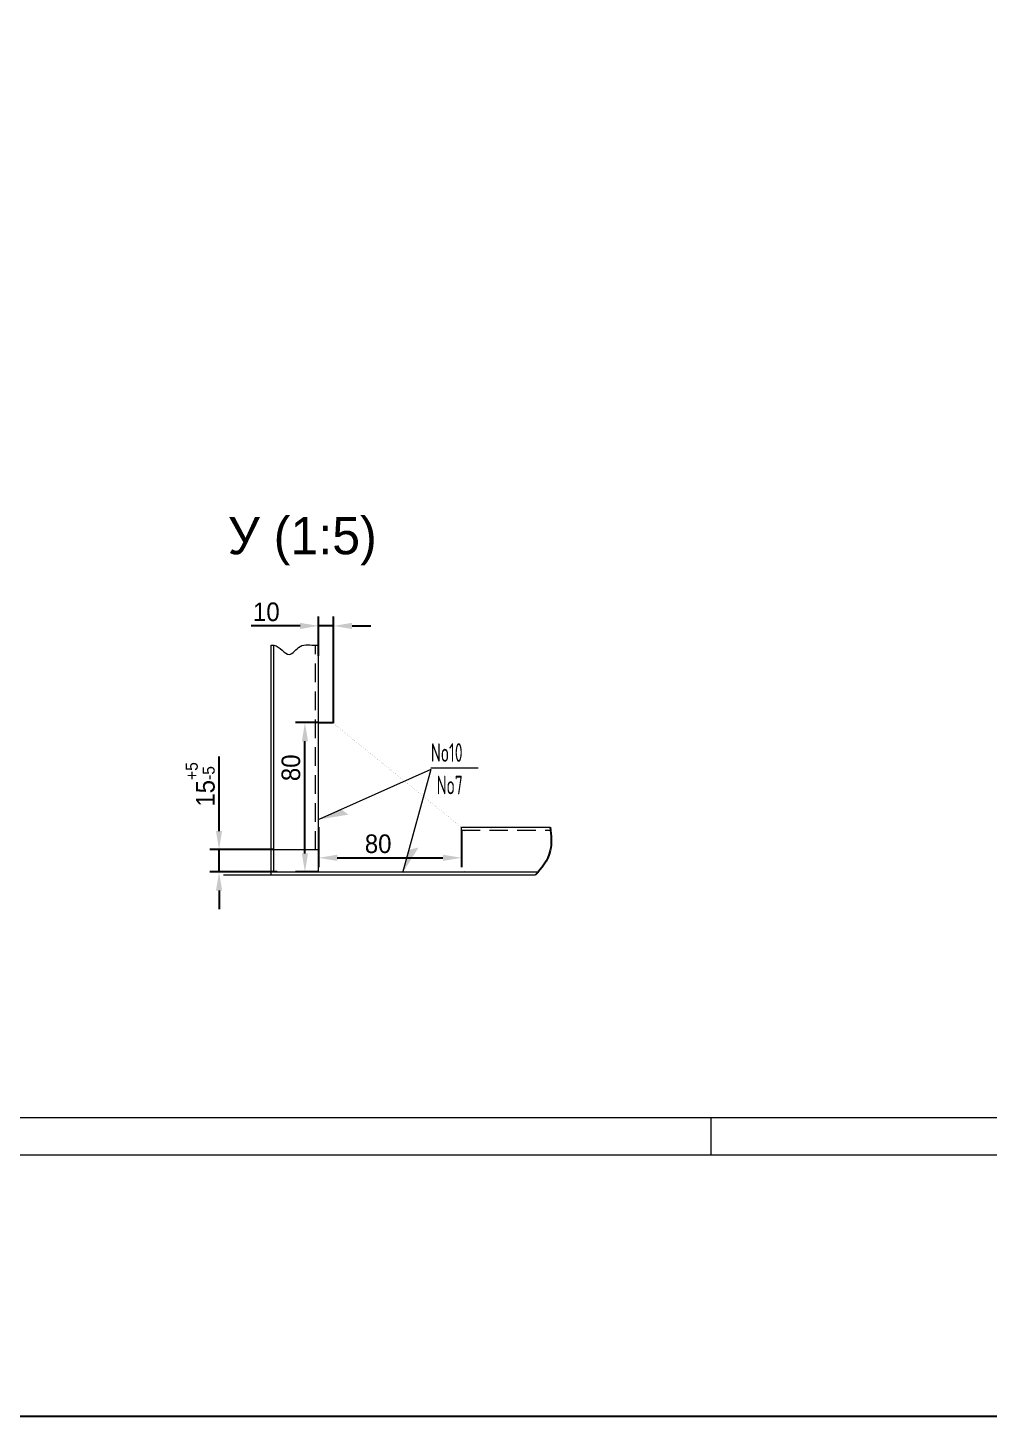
# Model space of a CAD drawing. Header units: millimetres. Extents: x 149544 to 197467, y -3118 to 25363.
# Drawn here: x 170995 to 173580, y -3118 to 615 of the extents above; entities that cross this region are included whole.
import ezdxf

# ---------------------------------------------------------------- set-up
doc = ezdxf.new("R2010")
doc.units = ezdxf.units.MM
doc.header["$MEASUREMENT"] = 0
for name, pattern in [('K5LT32768', [0]), ('K5LT32769', [0]), ('K5LT32791', [0]), ('K5LT32795', [75, 50, -25])]:
    doc.linetypes.add(name, pattern=pattern)
doc.layers.add('pen_7', color=1, linetype='Continuous')
doc.styles.add('KTEXTSTYLE', font='GOST_AU.SHX', dxfattribs={"width": 0.96, "height": 5})
doc.styles.add('style5', font='arial.ttf', dxfattribs={"height": 3})
doc.dimstyles.new('PB20', dxfattribs={"dimscale": 20, "dimtxt": 2.5, "dimasz": 2.5, "dimexe": 1.25, "dimexo": 0, "dimtad": 1, "dimdec": 0, "dimtxsty": 'Standard', "dimcen": 2.5, "dimclrd": 7, "dimclre": 7, "dimclrt": 4, "dimadec": 0, "dimazin": 0, "dimtfac": 1, "dimtdec": 0, "dimtmove": 0, "dimatfit": 3, "dimfxl": 1.25, "dimarcsym": 0})

# ---------------------------------------------------------------- blocks, each defined once
blk = doc.blocks.new('*D2468')
at = {"color": 7, "lineweight": -2}
for p, q in [((171777.1, -1253.3), (171715.3, -1253.3)), ((171740.3, -1604.7), (171740.3, -1303.3)), ((171777.1, -1654.7), (171715.3, -1654.7))]:
    blk.add_line(p, q, dxfattribs=at)
at = {"color": 7}
for points in [[(171732, -1303.3), (171748.6, -1303.3), (171740.3, -1253.3)], [(171732, -1604.7), (171748.6, -1604.7), (171740.3, -1654.7)]]:
    blk.add_solid(points, dxfattribs=at)
at = {"layer": 'Defpoints', "color": 0}
for p in [(171740.3, -1253.3), (171777.1, -1253.3), (171777.1, -1654.7)]:
    blk.add_point(p, dxfattribs=at)
at = {"color": 4, "insert": (171702.8, -1374.7), "char_height": 50, "attachment_point": 5, "rotation": 90}
blk.add_mtext('\\H50.0;\\W0.965;\\Q0;\\H50.0;\\W0.965;\\Q0;\\Q0;80', dxfattribs=at)
blk = doc.blocks.new('*D2469')
at = {"color": 7, "lineweight": -2}
for p, q in [((171777.1, -1534.7), (171777.1, -1641.7)), ((172161, -1542.7), (172161, -1641.7)), ((171827.1, -1616.7), (172111, -1616.7))]:
    blk.add_line(p, q, dxfattribs=at)
at = {"color": 7}
for points in [[(171827.1, -1608.4), (171827.1, -1625), (171777.1, -1616.7)], [(172111, -1608.4), (172111, -1625), (172161, -1616.7)]]:
    blk.add_solid(points, dxfattribs=at)
at = {"layer": 'Defpoints', "color": 0}
for p in [(171777.1, -1534.7), (172161, -1542.7), (172161, -1616.7)]:
    blk.add_point(p, dxfattribs=at)
at = {"color": 4, "insert": (171937.1, -1579.2), "char_height": 50, "attachment_point": 5}
blk.add_mtext('\\H50.0;\\W0.965;\\Q0;\\H50.0;\\W0.965;\\Q0;\\Q0;80', dxfattribs=at)
blk = doc.blocks.new('*D2470')
at = {"color": 7, "lineweight": -2}
for p, q in [((171777.1, -1073.7), (171777.1, -968.3)), ((171817.1, -1254.8), (171817.1, -968.3)), ((171727.1, -993.3), (171595.8, -993.3)), ((171817.1, -993.3), (171777.1, -993.3)), ((171867.1, -993.3), (171917.1, -993.3))]:
    blk.add_line(p, q, dxfattribs=at)
at = {"color": 7}
for points in [[(171727.1, -985), (171727.1, -1001.7), (171777.1, -993.3)], [(171867.1, -985), (171867.1, -1001.7), (171817.1, -993.3)]]:
    blk.add_solid(points, dxfattribs=at)
at = {"layer": 'Defpoints', "color": 0}
for p in [(171777.1, -993.3), (171777.1, -1073.7), (171817.1, -1254.8)]:
    blk.add_point(p, dxfattribs=at)
at = {"color": 4, "insert": (171636.5, -955.8), "char_height": 50, "attachment_point": 5}
blk.add_mtext('\\H50.0;\\W0.965;\\Q0;\\H50.0;\\W0.965;\\Q0;\\Q0;10', dxfattribs=at)

msp = doc.modelspace()

# ---------------------------------------------------------------- hatches: boundary and pattern name
for points in [[(171835.6, -1484.9), (171857.4, -1500.5), (171777.7, -1513.7)], [(172019.7, -1595), (172045.7, -1589), (172002.8, -1657.4)]]:
    msp.add_hatch(color=0).paths.add_polyline_path(points)

# ---------------------------------------------------------------- linework, layer by layer
at = {"color": 0, "linetype": 'K5LT32791', "lineweight": 18}
for p, q in [((171649.1, -1663.4), (171649.1, -1045.4)), ((171657.1, -1654.7), (171657.1, -1045.4)), ((171657.1, -1654.7), (171657.1, -1045.4)), ((171521.5, -1662.7), (172360.3, -1662.7)), ((171657.1, -1654.7), (172367.5, -1654.7))]:
    msp.add_line(p, q, dxfattribs=at)
at = {"color": 0, "linetype": 'K5LT32795', "lineweight": 18}
for p, q in [((171769.1, -1594.7), (171769.1, -1045.4)), ((172161, -1542.7), (172400.6, -1542.7))]:
    msp.add_line(p, q, dxfattribs=at)
at = {"color": 0, "linetype": 'K5LT32769', "lineweight": 18}
for p, q in [((171777.1, -1653.4), (171777.1, -1045.4)), ((172161, -1534.7), (172399.5, -1534.7)), ((172161, -1626.7), (172161, -1534.7)), ((171657.1, -1594.7), (171777.1, -1594.7))]:
    msp.add_line(p, q, dxfattribs=at)
at = {"color": 7}
for p, q in [((171814.9, -1254.1), (171778.8, -1254.1)), ((171509.4, -1544.7), (171509.4, -1344.6)), ((171657.1, -1594.7), (171484.4, -1594.7)), ((171509.4, -1654.7), (171509.4, -1594.7)), ((171665.9, -1654.7), (171484.4, -1654.7)), ((171509.4, -1704.7), (171509.4, -1754.7))]:
    msp.add_line(p, q, dxfattribs=at)
at = {"color": 0, "linetype": 'K5LT32768', "lineweight": 18}
for p, q in [((172078.8, -1379.3), (171777.7, -1513.7)), ((172078.8, -1379.3), (172002.8, -1657.4)), ((172205.7, -1375.4), (172078.9, -1375.4))]:
    msp.add_line(p, q, dxfattribs=at)
at = {"color": 1, "linetype": 'K5LT32769', "lineweight": 18, "true_color": 0xff0000}
msp.add_line((169031.3, -2314.8), (185351.3, -2314.8), dxfattribs=at)
at = {"color": 7, "linetype": 'K5LT32768', "lineweight": 18}
for p, q in [((172831.3, -2314.8), (172831.3, -2414.8)), ((168631.3, -2414.8), (185451.3, -2414.8))]:
    msp.add_line(p, q, dxfattribs=at)
at = {"color": 2}
msp.add_lwpolyline([(149543.6, -3117.8), (187950.5, -3117.8), (187950.5, 23758.3), (149543.6, 23758.3)], close=True, dxfattribs=at)
at = {"color": 0, "linetype": 'K5LT32769', "const_width": 0.18}
msp.add_lwpolyline([(171814.9, -1254.3), (171814.9, -1253.9), (171814.9, -1253.9), (172161, -1534.7), (172161, -1653.1), (171777.1, -1654.7)], dxfattribs=at)
at = {"color": 0, "linetype": 'K5LT32791', "const_width": 0.18}
msp.add_lwpolyline([(172161, -1654.7), (172165, -1654.7), (172167.9, -1653.5), (172169, -1650.7), (172169, -1550.7), (172170.1, -1546.7), (172173, -1543.7), (172177, -1542.7), (172237, -1542.7), (172239.9, -1541.5), (172241, -1538.7), (172241, -1534.7), (172161, -1534.7), (172161, -1654.7)], dxfattribs=at)
at = {"color": 0, "linetype": 'K5LT32768', "lineweight": 18}
msp.add_open_spline([(171649.1, -1045.4), (171651.8, -1045.2), (171670.5, -1043.9), (171695.5, -1088.7), (171726.8, -1038.1), (171757.9, -1045.7), (171774.5, -1045.5), (171777.1, -1045.4)], degree=3, knots=[0, 0, 0, 0, 8, 55.69969, 92.286996, 134.060142, 142.060142, 142.060142, 142.060142, 142.060142], dxfattribs=at)
at = {"color": 7}
msp.add_open_spline([(172399.5, -1534.7), (172402.9, -1556.3), (172404.9, -1611.5), (172375.8, -1645.7), (172360.3, -1662.7)], degree=3, knots=[116.918584, 116.918584, 116.918584, 116.918584, 155.887906, 214.92026, 214.92026, 214.92026, 214.92026], dxfattribs=at)
for points in [[(171501.1, -1544.7), (171517.7, -1544.7), (171509.4, -1594.7)], [(171501.1, -1704.7), (171517.7, -1704.7), (171509.4, -1654.7)]]:
    msp.add_solid(points, dxfattribs=at)

# ---------------------------------------------------------------- texts
at = {"color": 0, "char_height": 2.5, "attachment_point": 1, "style": 'KTEXTSTYLE'}
for s, insert in [('\\H3.5;\\W0.965;\\Q15;\\Q0;\\W0.765;\\H50.00;{\\c16711935;No10}', (172078.9, -1308.7)), ('\\H3.5;\\W0.965;\\Q15;\\Q0;\\W0.765;\\H50.00;{\\c16711935;No7}', (172094.4, -1396))]:
    msp.add_mtext(s, dxfattribs=dict(at, insert=insert))
at = {"color": 4, "insert": (171459, -1419.4), "char_height": 50, "attachment_point": 5, "rotation": 90}
msp.add_mtext('{\\W0.965;15\\H0.65x;\\S+5^ -5;}', dxfattribs=at)
at = {"layer": 'pen_7', "color": 0, "style": 'style5', "width": 0.965}
msp.add_text('У (1:5)', height=100, dxfattribs=at).set_placement((171533.2, -800.7))

# ---------------------------------------------------------------- dimensions: what is measured, and where the dimension line sits
at = {"color": 0}
for base, p1, p2, text, picture, middle in [((171777.1, -993.3), (171817.1, -1254.8), (171777.1, -1073.7), '\\H50.0;\\W0.965;\\Q0;\\H50.0;\\W0.965;\\Q0;\\Q0;10', '*D2470', (171636.5, -993.3)), ((172161, -1616.7), (171777.1, -1534.7), (172161, -1542.7), '\\H50.0;\\W0.965;\\Q0;\\H50.0;\\W0.965;\\Q0;\\Q0;80', '*D2469', (171937.1, -1616.7))]:
    dim = msp.add_linear_dim(base=base, p1=p1, p2=p2, text=text, dimstyle='PB20', dxfattribs=at)
    dim.commit()
    dim.dimension.update_dxf_attribs({"geometry": picture, "text_midpoint": middle, "dimtype": 160})
dim = msp.add_linear_dim(base=(171740.3, -1253.3), p1=(171777.1, -1654.7), p2=(171777.1, -1253.3), angle=90, text='\\H50.0;\\W0.965;\\Q0;\\H50.0;\\W0.965;\\Q0;\\Q0;80', dimstyle='PB20', dxfattribs=at)
dim.commit()
dim.dimension.update_dxf_attribs({"geometry": '*D2468', "text_midpoint": (171740.3, -1374.7), "dimtype": 160})

doc.saveas('drawing.dxf')
